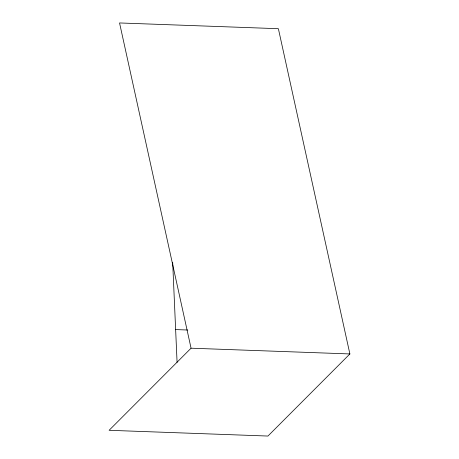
<?xml version="1.0" encoding="UTF-8"?>
<svg xmlns="http://www.w3.org/2000/svg" width="459" height="459" viewBox="0 0 459 459"><rect width="100%" height="100%" fill="white"/><g stroke="black" fill="none" stroke-linecap="round" stroke-linejoin="round"><path stroke-width="0.69" d="M191.059 348.197L109.116 430.301L267.941 436.05L349.884 353.946L278.378 28.699L119.547 22.95L191.059 348.197L349.884 353.946M175.636 329.579L187.8 330.021M172.682 262.473L177.082 362.421"/></g></svg>
